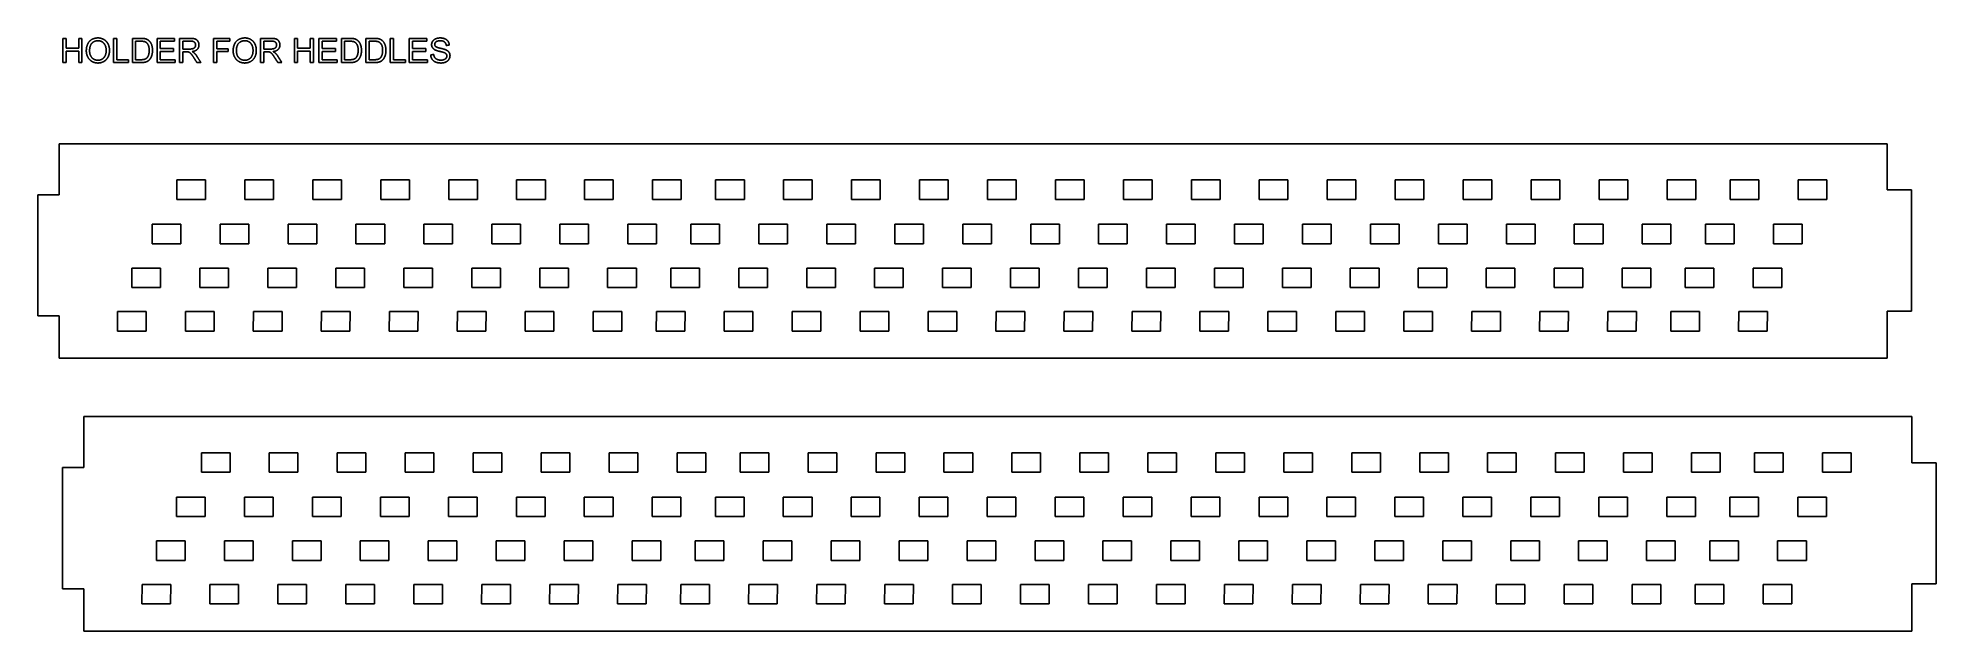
# Model space of a CAD drawing. Header units: millimetres. Extents: x -195 to 196, y -28 to 94.
import ezdxf

# ---------------------------------------------------------------- set-up
doc = ezdxf.new("R2010")
doc.units = ezdxf.units.MM
doc.layers.add('Layer 01', color=12, linetype='Continuous', true_color=0xc80000)
doc.layers.add('Layer 03', color=5, linetype='Continuous', true_color=0x0000ff)

msp = doc.modelspace()

# ---------------------------------------------------------------- linework, layer by layer
at = {"layer": 'Layer 01'}
for p, q in [((-173.52, 94.19), (-175.24, 94.19)), ((-175.24, 94.19), (-175.24, 89.2)), ((-163.32, 94.19), (-165.53, 94.19)), ((-165.53, 94.19), (-165.53, 89.2)), ((-146.64, 94.19), (-148.86, 94.19)), ((-148.86, 94.19), (-148.86, 89.2)), ((-130.47, 94.19), (-132.19, 94.19)), ((-132.19, 94.19), (-132.19, 89.2)), ((-125.43, 94.19), (-127.15, 94.19)), ((-127.15, 94.19), (-127.15, 89.2)), ((-173.53, 93.6), (-174.58, 93.6)), ((-174.58, 93.6), (-174.58, 89.79)), ((-163.29, 93.64), (-164.87, 93.64)), ((-164.87, 93.64), (-164.87, 91.99)), ((-164.87, 91.99), (-163.45, 91.99)), ((-164.87, 89.2), (-164.87, 91.42)), ((-164.87, 91.42), (-164.1, 91.42)), ((-146.62, 93.64), (-148.2, 93.64)), ((-148.2, 93.64), (-148.2, 91.99)), ((-148.2, 91.99), (-146.78, 91.99)), ((-148.2, 89.2), (-148.2, 91.42)), ((-148.2, 91.42), (-147.43, 91.42)), ((-130.48, 93.6), (-131.53, 93.6)), ((-131.53, 93.6), (-131.53, 89.79)), ((-125.44, 93.6), (-126.49, 93.6)), ((-126.49, 93.6), (-126.49, 89.79)), ((-175.24, 89.2), (-173.44, 89.2)), ((-174.58, 89.79), (-173.51, 89.79)), ((-165.53, 89.2), (-164.87, 89.2)), ((-148.86, 89.2), (-148.2, 89.2)), ((-132.19, 89.2), (-130.39, 89.2)), ((-131.53, 89.79), (-130.46, 89.79)), ((-127.15, 89.2), (-125.35, 89.2)), ((-126.49, 89.79), (-125.42, 89.79))]:
    msp.add_line(p, q, dxfattribs=at)
for points in [[(-188.91, 94.19), (-189.24, 94.19), (-189.57, 94.19)], [(-189.57, 94.19), (-189.57, 91.69), (-189.57, 89.2)], [(-188.91, 92.14), (-188.91, 93.17), (-188.91, 94.19)], [(-185.65, 94.19), (-185.98, 94.19), (-186.31, 94.19)], [(-186.31, 94.19), (-186.31, 93.17), (-186.31, 92.14)], [(-185.65, 89.2), (-185.65, 91.69), (-185.65, 94.19)], [(-178.49, 94.19), (-178.82, 94.19), (-179.15, 94.19)], [(-179.15, 94.19), (-179.15, 91.69), (-179.15, 89.2)], [(-178.49, 89.79), (-178.49, 91.99), (-178.49, 94.19)], [(-166.57, 94.19), (-168.38, 94.19), (-170.18, 94.19)], [(-170.18, 94.19), (-170.18, 91.69), (-170.18, 89.2)], [(-166.57, 93.6), (-166.57, 93.9), (-166.57, 94.19)], [(-155.16, 94.19), (-156.84, 94.19), (-158.53, 94.19)], [(-158.53, 94.19), (-158.53, 91.69), (-158.53, 89.2)], [(-155.16, 93.6), (-155.16, 93.9), (-155.16, 94.19)], [(-141.21, 94.19), (-141.54, 94.19), (-141.87, 94.19)], [(-141.87, 94.19), (-141.87, 91.69), (-141.87, 89.2)], [(-141.21, 92.14), (-141.21, 93.17), (-141.21, 94.19)], [(-137.95, 94.19), (-138.28, 94.19), (-138.61, 94.19)], [(-138.61, 94.19), (-138.61, 93.17), (-138.61, 92.14)], [(-137.95, 89.2), (-137.95, 91.69), (-137.95, 94.19)], [(-133.22, 94.19), (-135.03, 94.19), (-136.83, 94.19)], [(-136.83, 94.19), (-136.83, 91.69), (-136.83, 89.2)], [(-133.22, 93.6), (-133.22, 93.9), (-133.22, 94.19)], [(-121.48, 94.19), (-121.81, 94.19), (-122.14, 94.19)], [(-122.14, 94.19), (-122.14, 91.69), (-122.14, 89.2)], [(-121.48, 89.79), (-121.48, 91.99), (-121.48, 94.19)], [(-114.6, 94.19), (-116.41, 94.19), (-118.21, 94.19)], [(-118.21, 94.19), (-118.21, 91.69), (-118.21, 89.2)], [(-114.6, 93.6), (-114.6, 93.9), (-114.6, 94.19)], [(-186.31, 92.14), (-187.61, 92.14), (-188.91, 92.14)], [(-188.91, 89.2), (-188.91, 90.37), (-188.91, 91.55)], [(-188.91, 91.55), (-187.61, 91.55), (-186.31, 91.55)], [(-186.31, 91.55), (-186.31, 90.37), (-186.31, 89.2)], [(-169.52, 92.07), (-169.52, 92.84), (-169.52, 93.6)], [(-169.52, 93.6), (-168.05, 93.6), (-166.57, 93.6)], [(-166.76, 92.07), (-168.14, 92.07), (-169.52, 92.07)], [(-169.52, 89.79), (-169.52, 90.64), (-169.52, 91.49)], [(-169.52, 91.49), (-168.14, 91.49), (-166.76, 91.49)], [(-166.76, 91.49), (-166.76, 91.78), (-166.76, 92.07)], [(-164.1, 91.42), (-163.85, 91.42), (-163.74, 91.39)], [(-162.62, 90.24), (-162.29, 89.72), (-161.96, 89.2)], [(-161.13, 89.2), (-161.56, 89.88), (-162, 90.56)], [(-157.87, 92.06), (-157.87, 92.83), (-157.87, 93.6)], [(-157.87, 93.6), (-156.51, 93.6), (-155.16, 93.6)], [(-155.52, 92.06), (-156.69, 92.06), (-157.87, 92.06)], [(-157.87, 89.2), (-157.87, 90.33), (-157.87, 91.47)], [(-157.87, 91.47), (-156.69, 91.47), (-155.52, 91.47)], [(-155.52, 91.47), (-155.52, 91.76), (-155.52, 92.06)], [(-147.43, 91.42), (-147.17, 91.42), (-147.06, 91.39)], [(-145.95, 90.24), (-145.62, 89.72), (-145.29, 89.2)], [(-144.45, 89.2), (-144.89, 89.88), (-145.32, 90.56)], [(-138.61, 92.14), (-139.91, 92.14), (-141.21, 92.14)], [(-141.21, 89.2), (-141.21, 90.37), (-141.21, 91.55)], [(-141.21, 91.55), (-139.91, 91.55), (-138.61, 91.55)], [(-138.61, 91.55), (-138.61, 90.37), (-138.61, 89.2)], [(-136.17, 92.07), (-136.17, 92.84), (-136.17, 93.6)], [(-136.17, 93.6), (-134.7, 93.6), (-133.22, 93.6)], [(-133.41, 92.07), (-134.79, 92.07), (-136.17, 92.07)], [(-136.17, 89.79), (-136.17, 90.64), (-136.17, 91.49)], [(-136.17, 91.49), (-134.79, 91.49), (-133.41, 91.49)], [(-133.41, 91.49), (-133.41, 91.78), (-133.41, 92.07)], [(-117.55, 92.07), (-117.55, 92.84), (-117.55, 93.6)], [(-117.55, 93.6), (-116.08, 93.6), (-114.6, 93.6)], [(-114.79, 92.07), (-116.17, 92.07), (-117.55, 92.07)], [(-117.55, 89.79), (-117.55, 90.64), (-117.55, 91.49)], [(-117.55, 91.49), (-116.17, 91.49), (-114.79, 91.49)], [(-114.79, 91.49), (-114.79, 91.78), (-114.79, 92.07)], [(-113.17, 90.86), (-113.48, 90.83), (-113.8, 90.8)], [(-110.6, 92.74), (-110.29, 92.76), (-109.97, 92.79)], [(-189.57, 89.2), (-189.24, 89.2), (-188.91, 89.2)], [(-186.31, 89.2), (-185.98, 89.2), (-185.65, 89.2)], [(-179.15, 89.2), (-177.59, 89.2), (-176.03, 89.2)], [(-176.03, 89.79), (-177.26, 89.79), (-178.49, 89.79)], [(-176.03, 89.2), (-176.03, 89.49), (-176.03, 89.79)], [(-170.18, 89.2), (-168.32, 89.2), (-166.46, 89.2)], [(-166.46, 89.79), (-167.99, 89.79), (-169.52, 89.79)], [(-166.46, 89.2), (-166.46, 89.49), (-166.46, 89.79)], [(-161.96, 89.2), (-161.54, 89.2), (-161.13, 89.2)], [(-158.53, 89.2), (-158.2, 89.2), (-157.87, 89.2)], [(-145.29, 89.2), (-144.87, 89.2), (-144.45, 89.2)], [(-141.87, 89.2), (-141.54, 89.2), (-141.21, 89.2)], [(-138.61, 89.2), (-138.28, 89.2), (-137.95, 89.2)], [(-136.83, 89.2), (-134.97, 89.2), (-133.1, 89.2)], [(-133.1, 89.79), (-134.64, 89.79), (-136.17, 89.79)], [(-133.1, 89.2), (-133.1, 89.49), (-133.1, 89.79)], [(-122.14, 89.2), (-120.58, 89.2), (-119.01, 89.2)], [(-119.01, 89.79), (-120.25, 89.79), (-121.48, 89.79)], [(-119.01, 89.2), (-119.01, 89.49), (-119.01, 89.79)], [(-118.21, 89.2), (-116.35, 89.2), (-114.49, 89.2)], [(-114.49, 89.79), (-116.02, 89.79), (-117.55, 89.79)], [(-114.49, 89.2), (-114.49, 89.49), (-114.49, 89.79)]]:
    msp.add_open_spline(points, degree=2, dxfattribs=at)
for points, knots in [([(-184.75, 91.63), (-184.75, 90.97), (-184.46, 90.38), (-184.18, 89.79), (-183.62, 89.45), (-183.07, 89.11), (-182.36, 89.11), (-181.71, 89.11), (-181.15, 89.42), (-180.59, 89.73), (-180.28, 90.33), (-179.97, 90.93), (-179.97, 91.69), (-179.97, 92.44), (-180.26, 93.03), (-180.56, 93.62), (-181.11, 93.95), (-181.67, 94.28), (-182.36, 94.28), (-183.42, 94.28), (-184.08, 93.58), (-184.75, 92.87), (-184.75, 91.63)], [-11, -11, -11, -10, -10, -9, -9, -8, -8, -7, -7, -6, -6, -5, -5, -4, -4, -3, -3, -2, -2, -1, -1, 0, 0, 0]), ([(-173.44, 89.2), (-172.98, 89.2), (-172.63, 89.28), (-172.28, 89.37), (-172.04, 89.53), (-171.79, 89.7), (-171.58, 89.99), (-171.37, 90.27), (-171.24, 90.71), (-171.11, 91.15), (-171.11, 91.72), (-171.11, 92.39), (-171.3, 92.91), (-171.5, 93.43), (-171.89, 93.76), (-172.2, 94.02), (-172.63, 94.12), (-172.93, 94.19), (-173.52, 94.19)], [-11, -11, -11, -10, -10, -9, -9, -8, -8, -7, -7, -6, -6, -5, -5, -4, -4, -3, -3, -2, -2, -2]), ([(-162.94, 91.47), (-162.23, 91.57), (-161.88, 91.93), (-161.54, 92.3), (-161.54, 92.83), (-161.54, 93.24), (-161.75, 93.58), (-161.95, 93.92), (-162.3, 94.06), (-162.65, 94.19), (-163.32, 94.19)], [-7, -7, -7, -6, -6, -5, -5, -4, -4, -3, -3, -2, -2, -2]), ([(-154.5, 91.63), (-154.5, 90.97), (-154.21, 90.38), (-153.93, 89.79), (-153.37, 89.45), (-152.82, 89.11), (-152.11, 89.11), (-151.46, 89.11), (-150.9, 89.42), (-150.33, 89.73), (-150.03, 90.33), (-149.72, 90.93), (-149.72, 91.69), (-149.72, 92.44), (-150.01, 93.03), (-150.3, 93.62), (-150.86, 93.95), (-151.41, 94.28), (-152.11, 94.28), (-153.16, 94.28), (-153.83, 93.58), (-154.5, 92.87), (-154.5, 91.63)], [-11, -11, -11, -10, -10, -9, -9, -8, -8, -7, -7, -6, -6, -5, -5, -4, -4, -3, -3, -2, -2, -1, -1, 0, 0, 0]), ([(-146.27, 91.47), (-145.55, 91.57), (-145.21, 91.93), (-144.86, 92.3), (-144.86, 92.83), (-144.86, 93.24), (-145.07, 93.58), (-145.28, 93.92), (-145.63, 94.06), (-145.97, 94.19), (-146.64, 94.19)], [-7, -7, -7, -6, -6, -5, -5, -4, -4, -3, -3, -2, -2, -2]), ([(-130.39, 89.2), (-129.94, 89.2), (-129.59, 89.28), (-129.24, 89.37), (-128.99, 89.53), (-128.74, 89.7), (-128.53, 89.99), (-128.33, 90.27), (-128.19, 90.71), (-128.06, 91.15), (-128.06, 91.72), (-128.06, 92.39), (-128.26, 92.91), (-128.45, 93.43), (-128.85, 93.76), (-129.15, 94.02), (-129.58, 94.12), (-129.89, 94.19), (-130.47, 94.19)], [-11, -11, -11, -10, -10, -9, -9, -8, -8, -7, -7, -6, -6, -5, -5, -4, -4, -3, -3, -2, -2, -2]), ([(-125.35, 89.2), (-124.89, 89.2), (-124.54, 89.28), (-124.2, 89.37), (-123.95, 89.53), (-123.7, 89.7), (-123.49, 89.99), (-123.29, 90.27), (-123.15, 90.71), (-123.02, 91.15), (-123.02, 91.72), (-123.02, 92.39), (-123.22, 92.91), (-123.41, 93.43), (-123.81, 93.76), (-124.11, 94.02), (-124.54, 94.12), (-124.85, 94.19), (-125.43, 94.19)], [-11, -11, -11, -10, -10, -9, -9, -8, -8, -7, -7, -6, -6, -5, -5, -4, -4, -3, -3, -2, -2, -2]), ([(-109.97, 92.79), (-109.99, 93.22), (-110.21, 93.57), (-110.44, 93.92), (-110.87, 94.1), (-111.29, 94.28), (-111.85, 94.28), (-112.35, 94.28), (-112.76, 94.11), (-113.18, 93.94), (-113.39, 93.61), (-113.61, 93.28), (-113.61, 92.9), (-113.61, 92.56), (-113.43, 92.28), (-113.25, 92), (-112.9, 91.81), (-112.62, 91.67), (-111.93, 91.5), (-111.24, 91.34), (-111.04, 91.26), (-110.73, 91.14), (-110.59, 90.96), (-110.46, 90.79), (-110.46, 90.55), (-110.46, 90.32), (-110.6, 90.13), (-110.74, 89.93), (-111.03, 89.82), (-111.32, 89.7), (-111.7, 89.7), (-112.12, 89.7), (-112.46, 89.85), (-112.81, 90), (-112.97, 90.24), (-113.13, 90.48), (-113.17, 90.86)], [-34, -34, -34, -33, -33, -32, -32, -31, -31, -30, -30, -29, -29, -28, -28, -27, -27, -26, -26, -25, -25, -24, -24, -23, -23, -22, -22, -21, -21, -20, -20, -19, -19, -18, -18, -17, -17, -16, -16, -16]), ([(-184.07, 91.62), (-184.07, 90.72), (-183.58, 90.2), (-183.1, 89.68), (-182.37, 89.68), (-181.62, 89.68), (-181.14, 90.2), (-180.65, 90.73), (-180.65, 91.69), (-180.65, 92.3), (-180.86, 92.76), (-181.07, 93.21), (-181.46, 93.46), (-181.86, 93.71), (-182.36, 93.71), (-183.06, 93.71), (-183.56, 93.23), (-184.07, 92.75), (-184.07, 91.62)], [0, 0, 0, 1, 1, 2, 2, 3, 3, 4, 4, 5, 5, 6, 6, 7, 7, 8, 8, 9, 9, 9]), ([(-173.51, 89.79), (-173.02, 89.79), (-172.74, 89.88), (-172.45, 89.97), (-172.29, 90.14), (-172.05, 90.37), (-171.92, 90.77), (-171.79, 91.17), (-171.79, 91.73), (-171.79, 92.52), (-172.05, 92.94), (-172.3, 93.36), (-172.67, 93.5), (-172.94, 93.6), (-173.53, 93.6)], [1, 1, 1, 2, 2, 3, 3, 4, 4, 5, 5, 6, 6, 7, 7, 8, 8, 8]), ([(-163.74, 91.39), (-163.58, 91.35), (-163.43, 91.26), (-163.29, 91.16), (-163.1, 90.92), (-162.91, 90.69), (-162.62, 90.24)], [-15, -15, -15, -14, -14, -13, -13, -12, -12, -12]), ([(-163.45, 91.99), (-163, 91.99), (-162.74, 92.08), (-162.48, 92.18), (-162.35, 92.38), (-162.22, 92.59), (-162.22, 92.83), (-162.22, 93.18), (-162.48, 93.41), (-162.73, 93.64), (-163.29, 93.64)], [1, 1, 1, 2, 2, 3, 3, 4, 4, 5, 5, 6, 6, 6]), ([(-162, 90.56), (-162.26, 90.96), (-162.55, 91.22), (-162.68, 91.34), (-162.94, 91.47)], [-9, -9, -9, -8, -8, -7, -7, -7]), ([(-153.82, 91.62), (-153.82, 90.72), (-153.33, 90.2), (-152.85, 89.68), (-152.11, 89.68), (-151.37, 89.68), (-150.88, 90.2), (-150.4, 90.73), (-150.4, 91.69), (-150.4, 92.3), (-150.61, 92.76), (-150.81, 93.21), (-151.21, 93.46), (-151.61, 93.71), (-152.1, 93.71), (-152.81, 93.71), (-153.31, 93.23), (-153.82, 92.75), (-153.82, 91.62)], [0, 0, 0, 1, 1, 2, 2, 3, 3, 4, 4, 5, 5, 6, 6, 7, 7, 8, 8, 9, 9, 9]), ([(-147.06, 91.39), (-146.91, 91.35), (-146.76, 91.26), (-146.61, 91.16), (-146.42, 90.92), (-146.24, 90.69), (-145.95, 90.24)], [-15, -15, -15, -14, -14, -13, -13, -12, -12, -12]), ([(-146.78, 91.99), (-146.32, 91.99), (-146.07, 92.08), (-145.81, 92.18), (-145.68, 92.38), (-145.55, 92.59), (-145.55, 92.83), (-145.55, 93.18), (-145.8, 93.41), (-146.06, 93.64), (-146.62, 93.64)], [1, 1, 1, 2, 2, 3, 3, 4, 4, 5, 5, 6, 6, 6]), ([(-145.32, 90.56), (-145.58, 90.96), (-145.87, 91.22), (-146.01, 91.34), (-146.27, 91.47)], [-9, -9, -9, -8, -8, -7, -7, -7]), ([(-130.46, 89.79), (-129.97, 89.79), (-129.69, 89.88), (-129.41, 89.97), (-129.24, 90.14), (-129, 90.37), (-128.87, 90.77), (-128.74, 91.17), (-128.74, 91.73), (-128.74, 92.52), (-129, 92.94), (-129.26, 93.36), (-129.63, 93.5), (-129.89, 93.6), (-130.48, 93.6)], [1, 1, 1, 2, 2, 3, 3, 4, 4, 5, 5, 6, 6, 7, 7, 8, 8, 8]), ([(-125.42, 89.79), (-124.93, 89.79), (-124.65, 89.88), (-124.37, 89.97), (-124.2, 90.14), (-123.96, 90.37), (-123.83, 90.77), (-123.7, 91.17), (-123.7, 91.73), (-123.7, 92.52), (-123.96, 92.94), (-124.22, 93.36), (-124.58, 93.5), (-124.85, 93.6), (-125.44, 93.6)], [1, 1, 1, 2, 2, 3, 3, 4, 4, 5, 5, 6, 6, 7, 7, 8, 8, 8]), ([(-113.8, 90.8), (-113.78, 90.3), (-113.52, 89.9), (-113.26, 89.51), (-112.8, 89.31), (-112.34, 89.11), (-111.67, 89.11), (-111.13, 89.11), (-110.7, 89.31), (-110.28, 89.5), (-110.05, 89.86), (-109.82, 90.21), (-109.82, 90.61), (-109.82, 91.01), (-110.03, 91.32), (-110.24, 91.63), (-110.67, 91.83), (-110.97, 91.96), (-111.78, 92.15), (-112.58, 92.33), (-112.77, 92.5), (-112.97, 92.68), (-112.97, 92.95), (-112.97, 93.26), (-112.69, 93.48), (-112.42, 93.7), (-111.82, 93.7), (-111.24, 93.7), (-110.95, 93.45), (-110.65, 93.21), (-110.6, 92.74)], [-50, -50, -50, -49, -49, -48, -48, -47, -47, -46, -46, -45, -45, -44, -44, -43, -43, -42, -42, -41, -41, -40, -40, -39, -39, -38, -38, -37, -37, -36, -36, -35, -35, -35])]:
    msp.add_open_spline(points, degree=2, knots=knots, dxfattribs=at)
at = {"layer": 'Layer 03'}
for p, q in [((186.29, 72.45), (-190.31, 72.45)), ((-190.31, 72.45), (-190.31, 61.95)), ((186.29, 62.95), (186.29, 72.45)), ((-166.09, 60.99), (-166.09, 64.99)), ((-166.09, 64.99), (-160.18, 64.99)), ((-160.18, 64.99), (-160.18, 60.99)), ((-152.09, 60.99), (-152.09, 64.99)), ((-152.09, 64.99), (-146.18, 64.99)), ((-146.18, 64.99), (-146.18, 60.99)), ((-138.09, 60.99), (-138.09, 64.99)), ((-138.09, 64.99), (-132.18, 64.99)), ((-132.18, 64.99), (-132.18, 60.99)), ((-124.09, 60.99), (-124.09, 64.99)), ((-124.09, 64.99), (-118.18, 64.99)), ((-118.18, 64.99), (-118.18, 60.99)), ((-110.09, 60.99), (-110.09, 64.99)), ((-110.09, 64.99), (-104.18, 64.99)), ((-104.18, 64.99), (-104.18, 60.99)), ((-96.09, 60.99), (-96.09, 64.99)), ((-96.09, 64.99), (-90.18, 64.99)), ((-90.18, 64.99), (-90.18, 60.99)), ((-82.09, 60.99), (-82.09, 64.99)), ((-82.09, 64.99), (-76.18, 64.99)), ((-76.18, 64.99), (-76.18, 60.99)), ((-68.09, 60.99), (-68.09, 64.99)), ((-68.09, 64.99), (-62.18, 64.99)), ((-62.18, 64.99), (-62.18, 60.99)), ((-55.09, 60.99), (-55.09, 64.99)), ((-55.09, 64.99), (-49.18, 64.99)), ((-49.18, 64.99), (-49.18, 60.99)), ((-41.09, 60.99), (-41.09, 64.99)), ((-41.09, 64.99), (-35.18, 64.99)), ((-35.18, 64.99), (-35.18, 60.99)), ((-27.09, 60.99), (-27.09, 64.99)), ((-27.09, 64.99), (-21.18, 64.99)), ((-21.18, 64.99), (-21.18, 60.99)), ((-13.09, 60.99), (-13.09, 64.99)), ((-13.09, 64.99), (-7.18, 64.99)), ((-7.18, 64.99), (-7.18, 60.99)), ((0.91, 60.99), (0.91, 64.99)), ((0.91, 64.99), (6.82, 64.99)), ((6.82, 64.99), (6.82, 60.99)), ((14.91, 60.99), (14.91, 64.99)), ((14.91, 64.99), (20.82, 64.99)), ((20.82, 64.99), (20.82, 60.99)), ((28.91, 60.99), (28.91, 64.99)), ((28.91, 64.99), (34.82, 64.99)), ((34.82, 64.99), (34.82, 60.99)), ((42.91, 60.99), (42.91, 64.99)), ((42.91, 64.99), (48.82, 64.99)), ((48.82, 64.99), (48.82, 60.99)), ((56.91, 60.99), (56.91, 64.99)), ((56.91, 64.99), (62.82, 64.99)), ((62.82, 64.99), (62.82, 60.99)), ((70.91, 60.99), (70.91, 64.99)), ((70.91, 64.99), (76.82, 64.99)), ((76.82, 64.99), (76.82, 60.99)), ((84.91, 60.99), (84.91, 64.99)), ((84.91, 64.99), (90.82, 64.99)), ((90.82, 64.99), (90.82, 60.99)), ((98.91, 60.99), (98.91, 64.99)), ((98.91, 64.99), (104.82, 64.99)), ((104.82, 64.99), (104.82, 60.99)), ((112.91, 60.99), (112.91, 64.99)), ((112.91, 64.99), (118.82, 64.99)), ((118.82, 64.99), (118.82, 60.99)), ((126.91, 60.99), (126.91, 64.99)), ((126.91, 64.99), (132.82, 64.99)), ((132.82, 64.99), (132.82, 60.99)), ((140.91, 60.99), (140.91, 64.99)), ((140.91, 64.99), (146.82, 64.99)), ((146.82, 64.99), (146.82, 60.99)), ((153.91, 60.99), (153.91, 64.99)), ((153.91, 64.99), (159.82, 64.99)), ((159.82, 64.99), (159.82, 60.99)), ((167.91, 60.99), (167.91, 64.99)), ((167.91, 64.99), (173.82, 64.99)), ((173.82, 64.99), (173.82, 60.99)), ((191.29, 62.95), (186.29, 62.95)), ((191.29, 37.95), (191.29, 62.95)), ((-190.31, 61.95), (-194.71, 61.95)), ((-194.71, 61.95), (-194.71, 36.95)), ((-160.18, 60.99), (-166.09, 60.99)), ((-146.18, 60.99), (-152.09, 60.99)), ((-132.18, 60.99), (-138.09, 60.99)), ((-118.18, 60.99), (-124.09, 60.99)), ((-104.18, 60.99), (-110.09, 60.99)), ((-90.18, 60.99), (-96.09, 60.99)), ((-76.18, 60.99), (-82.09, 60.99)), ((-62.18, 60.99), (-68.09, 60.99)), ((-49.18, 60.99), (-55.09, 60.99)), ((-35.18, 60.99), (-41.09, 60.99)), ((-21.18, 60.99), (-27.09, 60.99)), ((-7.18, 60.99), (-13.09, 60.99)), ((6.82, 60.99), (0.91, 60.99)), ((20.82, 60.99), (14.91, 60.99)), ((34.82, 60.99), (28.91, 60.99)), ((48.82, 60.99), (42.91, 60.99)), ((62.82, 60.99), (56.91, 60.99)), ((76.82, 60.99), (70.91, 60.99)), ((90.82, 60.99), (84.91, 60.99)), ((104.82, 60.99), (98.91, 60.99)), ((118.82, 60.99), (112.91, 60.99)), ((132.82, 60.99), (126.91, 60.99)), ((146.82, 60.99), (140.91, 60.99)), ((159.82, 60.99), (153.91, 60.99)), ((173.82, 60.99), (167.91, 60.99)), ((-171.19, 51.85), (-171.19, 55.85)), ((-171.19, 55.85), (-165.28, 55.85)), ((-165.28, 55.85), (-165.28, 51.85)), ((-157.19, 51.85), (-157.19, 55.85)), ((-157.19, 55.85), (-151.28, 55.85)), ((-151.28, 55.85), (-151.28, 51.85)), ((-143.19, 51.85), (-143.19, 55.85)), ((-143.19, 55.85), (-137.28, 55.85)), ((-137.28, 55.85), (-137.28, 51.85)), ((-129.19, 51.85), (-129.19, 55.85)), ((-129.19, 55.85), (-123.28, 55.85)), ((-123.28, 55.85), (-123.28, 51.85)), ((-115.19, 51.85), (-115.19, 55.85)), ((-115.19, 55.85), (-109.28, 55.85)), ((-109.28, 55.85), (-109.28, 51.85)), ((-101.19, 51.85), (-101.19, 55.85)), ((-101.19, 55.85), (-95.28, 55.85)), ((-95.28, 55.85), (-95.28, 51.85)), ((-87.19, 51.85), (-87.19, 55.85)), ((-87.19, 55.85), (-81.28, 55.85)), ((-81.28, 55.85), (-81.28, 51.85)), ((-73.19, 51.85), (-73.19, 55.85)), ((-73.19, 55.85), (-67.28, 55.85)), ((-67.28, 55.85), (-67.28, 51.85)), ((-60.19, 51.85), (-60.19, 55.85)), ((-60.19, 55.85), (-54.28, 55.85)), ((-54.28, 55.85), (-54.28, 51.85)), ((-46.19, 51.85), (-46.19, 55.85)), ((-46.19, 55.85), (-40.28, 55.85)), ((-40.28, 55.85), (-40.28, 51.85)), ((-32.19, 51.85), (-32.19, 55.85)), ((-32.19, 55.85), (-26.28, 55.85)), ((-26.28, 55.85), (-26.28, 51.85)), ((-18.19, 51.85), (-18.19, 55.85)), ((-18.19, 55.85), (-12.28, 55.85)), ((-12.28, 55.85), (-12.28, 51.85)), ((-4.19, 51.85), (-4.19, 55.85)), ((-4.19, 55.85), (1.72, 55.85)), ((1.72, 55.85), (1.72, 51.85)), ((9.81, 51.85), (9.81, 55.85)), ((9.81, 55.85), (15.72, 55.85)), ((15.72, 55.85), (15.72, 51.85)), ((23.81, 51.85), (23.81, 55.85)), ((23.81, 55.85), (29.72, 55.85)), ((29.72, 55.85), (29.72, 51.85)), ((37.81, 51.85), (37.81, 55.85)), ((37.81, 55.85), (43.72, 55.85)), ((43.72, 55.85), (43.72, 51.85)), ((51.81, 51.85), (51.81, 55.85)), ((51.81, 55.85), (57.72, 55.85)), ((57.72, 55.85), (57.72, 51.85)), ((65.81, 51.85), (65.81, 55.85)), ((65.81, 55.85), (71.72, 55.85)), ((71.72, 55.85), (71.72, 51.85)), ((79.81, 51.85), (79.81, 55.85)), ((79.81, 55.85), (85.72, 55.85)), ((85.72, 55.85), (85.72, 51.85)), ((93.81, 51.85), (93.81, 55.85)), ((93.81, 55.85), (99.72, 55.85)), ((99.72, 55.85), (99.72, 51.85)), ((107.81, 51.85), (107.81, 55.85)), ((107.81, 55.85), (113.72, 55.85)), ((113.72, 55.85), (113.72, 51.85)), ((121.81, 51.85), (121.81, 55.85)), ((121.81, 55.85), (127.72, 55.85)), ((127.72, 55.85), (127.72, 51.85)), ((135.81, 51.85), (135.81, 55.85)), ((135.81, 55.85), (141.72, 55.85)), ((141.72, 55.85), (141.72, 51.85)), ((148.81, 51.85), (148.81, 55.85)), ((148.81, 55.85), (154.72, 55.85)), ((154.72, 55.85), (154.72, 51.85)), ((162.81, 51.85), (162.81, 55.85)), ((162.81, 55.85), (168.72, 55.85)), ((168.72, 55.85), (168.72, 51.85)), ((-165.28, 51.85), (-171.19, 51.85)), ((-151.28, 51.85), (-157.19, 51.85)), ((-137.28, 51.85), (-143.19, 51.85)), ((-123.28, 51.85), (-129.19, 51.85)), ((-109.28, 51.85), (-115.19, 51.85)), ((-95.28, 51.85), (-101.19, 51.85)), ((-81.28, 51.85), (-87.19, 51.85)), ((-67.28, 51.85), (-73.19, 51.85)), ((-54.28, 51.85), (-60.19, 51.85)), ((-40.28, 51.85), (-46.19, 51.85)), ((-26.28, 51.85), (-32.19, 51.85)), ((-12.28, 51.85), (-18.19, 51.85)), ((1.72, 51.85), (-4.19, 51.85)), ((15.72, 51.85), (9.81, 51.85)), ((29.72, 51.85), (23.81, 51.85)), ((43.72, 51.85), (37.81, 51.85)), ((57.72, 51.85), (51.81, 51.85)), ((71.72, 51.85), (65.81, 51.85)), ((85.72, 51.85), (79.81, 51.85)), ((99.72, 51.85), (93.81, 51.85)), ((113.72, 51.85), (107.81, 51.85)), ((127.72, 51.85), (121.81, 51.85)), ((141.72, 51.85), (135.81, 51.85)), ((154.72, 51.85), (148.81, 51.85)), ((168.72, 51.85), (162.81, 51.85)), ((-175.34, 42.81), (-175.34, 46.81)), ((-175.34, 46.81), (-169.43, 46.81)), ((-169.43, 46.81), (-169.43, 42.81)), ((-161.34, 42.81), (-161.34, 46.81)), ((-161.34, 46.81), (-155.43, 46.81)), ((-155.43, 46.81), (-155.43, 42.81)), ((-147.34, 42.81), (-147.34, 46.81)), ((-147.34, 46.81), (-141.43, 46.81)), ((-141.43, 46.81), (-141.43, 42.81)), ((-133.34, 42.81), (-133.34, 46.81)), ((-133.34, 46.81), (-127.43, 46.81)), ((-127.43, 46.81), (-127.43, 42.81)), ((-119.34, 42.81), (-119.34, 46.81)), ((-119.34, 46.81), (-113.43, 46.81)), ((-113.43, 46.81), (-113.43, 42.81)), ((-105.34, 42.81), (-105.34, 46.81)), ((-105.34, 46.81), (-99.43, 46.81)), ((-99.43, 46.81), (-99.43, 42.81)), ((-91.34, 42.81), (-91.34, 46.81)), ((-91.34, 46.81), (-85.43, 46.81)), ((-85.43, 46.81), (-85.43, 42.81)), ((-77.34, 42.81), (-77.34, 46.81)), ((-77.34, 46.81), (-71.43, 46.81)), ((-71.43, 46.81), (-71.43, 42.81)), ((-64.34, 42.81), (-64.34, 46.81)), ((-64.34, 46.81), (-58.43, 46.81)), ((-58.43, 46.81), (-58.43, 42.81)), ((-50.34, 42.81), (-50.34, 46.81)), ((-50.34, 46.81), (-44.43, 46.81)), ((-44.43, 46.81), (-44.43, 42.81)), ((-36.34, 42.81), (-36.34, 46.81)), ((-36.34, 46.81), (-30.43, 46.81)), ((-30.43, 46.81), (-30.43, 42.81)), ((-22.34, 42.81), (-22.34, 46.81)), ((-22.34, 46.81), (-16.43, 46.81)), ((-16.43, 46.81), (-16.43, 42.81)), ((-8.34, 42.81), (-8.34, 46.81)), ((-8.34, 46.81), (-2.43, 46.81)), ((-2.43, 46.81), (-2.43, 42.81)), ((5.66, 42.81), (5.66, 46.81)), ((5.66, 46.81), (11.57, 46.81)), ((11.57, 46.81), (11.57, 42.81)), ((19.66, 42.81), (19.66, 46.81)), ((19.66, 46.81), (25.57, 46.81)), ((25.57, 46.81), (25.57, 42.81)), ((33.66, 42.81), (33.66, 46.81)), ((33.66, 46.81), (39.57, 46.81)), ((39.57, 46.81), (39.57, 42.81)), ((47.66, 42.81), (47.66, 46.81)), ((47.66, 46.81), (53.57, 46.81)), ((53.57, 46.81), (53.57, 42.81)), ((61.66, 42.81), (61.66, 46.81)), ((61.66, 46.81), (67.57, 46.81)), ((67.57, 46.81), (67.57, 42.81)), ((75.66, 42.81), (75.66, 46.81)), ((75.66, 46.81), (81.57, 46.81)), ((81.57, 46.81), (81.57, 42.81)), ((89.66, 42.81), (89.66, 46.81)), ((89.66, 46.81), (95.57, 46.81)), ((95.57, 46.81), (95.57, 42.81)), ((103.66, 42.81), (103.66, 46.81)), ((103.66, 46.81), (109.57, 46.81)), ((109.57, 46.81), (109.57, 42.81)), ((117.66, 42.81), (117.66, 46.81)), ((117.66, 46.81), (123.57, 46.81)), ((123.57, 46.81), (123.57, 42.81)), ((131.66, 42.81), (131.66, 46.81)), ((131.66, 46.81), (137.57, 46.81)), ((137.57, 46.81), (137.57, 42.81)), ((144.66, 42.81), (144.66, 46.81)), ((144.66, 46.81), (150.57, 46.81)), ((150.57, 46.81), (150.57, 42.81)), ((158.66, 42.81), (158.66, 46.81)), ((158.66, 46.81), (164.57, 46.81)), ((164.57, 46.81), (164.57, 42.81)), ((-169.43, 42.81), (-175.34, 42.81)), ((-155.43, 42.81), (-161.34, 42.81)), ((-141.43, 42.81), (-147.34, 42.81)), ((-127.43, 42.81), (-133.34, 42.81)), ((-113.43, 42.81), (-119.34, 42.81)), ((-99.43, 42.81), (-105.34, 42.81)), ((-85.43, 42.81), (-91.34, 42.81)), ((-71.43, 42.81), (-77.34, 42.81)), ((-58.43, 42.81), (-64.34, 42.81)), ((-44.43, 42.81), (-50.34, 42.81)), ((-30.43, 42.81), (-36.34, 42.81)), ((-16.43, 42.81), (-22.34, 42.81)), ((-2.43, 42.81), (-8.34, 42.81)), ((11.57, 42.81), (5.66, 42.81)), ((25.57, 42.81), (19.66, 42.81)), ((39.57, 42.81), (33.66, 42.81)), ((53.57, 42.81), (47.66, 42.81)), ((67.57, 42.81), (61.66, 42.81)), ((81.57, 42.81), (75.66, 42.81)), ((95.57, 42.81), (89.66, 42.81)), ((109.57, 42.81), (103.66, 42.81)), ((123.57, 42.81), (117.66, 42.81)), ((137.57, 42.81), (131.66, 42.81)), ((150.57, 42.81), (144.66, 42.81)), ((164.57, 42.81), (158.66, 42.81)), ((-194.71, 36.95), (-190.31, 36.95)), ((-190.31, 36.95), (-190.31, 28.23)), ((-178.34, 33.85), (-178.31, 37.85)), ((-178.31, 37.85), (-172.4, 37.85)), ((-172.4, 37.85), (-172.43, 33.85)), ((-164.34, 33.85), (-164.31, 37.85)), ((-164.31, 37.85), (-158.4, 37.85)), ((-158.4, 37.85), (-158.43, 33.85)), ((-150.34, 33.85), (-150.31, 37.85)), ((-150.31, 37.85), (-144.4, 37.85)), ((-144.4, 37.85), (-144.43, 33.85)), ((-136.34, 33.85), (-136.31, 37.85)), ((-136.31, 37.85), (-130.4, 37.85)), ((-130.4, 37.85), (-130.43, 33.85)), ((-122.34, 33.85), (-122.31, 37.85)), ((-122.31, 37.85), (-116.4, 37.85)), ((-116.4, 37.85), (-116.43, 33.85)), ((-108.34, 33.85), (-108.31, 37.85)), ((-108.31, 37.85), (-102.4, 37.85)), ((-102.4, 37.85), (-102.43, 33.85)), ((-94.34, 33.85), (-94.31, 37.85)), ((-94.31, 37.85), (-88.4, 37.85)), ((-88.4, 37.85), (-88.43, 33.85)), ((-80.34, 33.85), (-80.31, 37.85)), ((-80.31, 37.85), (-74.4, 37.85)), ((-74.4, 37.85), (-74.43, 33.85)), ((-67.34, 33.85), (-67.31, 37.85)), ((-67.31, 37.85), (-61.4, 37.85)), ((-61.4, 37.85), (-61.43, 33.85)), ((-53.34, 33.85), (-53.31, 37.85)), ((-53.31, 37.85), (-47.4, 37.85)), ((-47.4, 37.85), (-47.43, 33.85)), ((-39.34, 33.85), (-39.31, 37.85)), ((-39.31, 37.85), (-33.4, 37.85)), ((-33.4, 37.85), (-33.43, 33.85)), ((-25.34, 33.85), (-25.31, 37.85)), ((-25.31, 37.85), (-19.4, 37.85)), ((-19.4, 37.85), (-19.43, 33.85)), ((-11.34, 33.85), (-11.31, 37.85)), ((-11.31, 37.85), (-5.4, 37.85)), ((-5.4, 37.85), (-5.43, 33.85)), ((2.66, 33.85), (2.69, 37.85)), ((2.69, 37.85), (8.6, 37.85)), ((8.6, 37.85), (8.57, 33.85)), ((16.66, 33.85), (16.69, 37.85)), ((16.69, 37.85), (22.6, 37.85)), ((22.6, 37.85), (22.57, 33.85)), ((30.66, 33.85), (30.69, 37.85)), ((30.69, 37.85), (36.6, 37.85)), ((36.6, 37.85), (36.57, 33.85)), ((44.66, 33.85), (44.69, 37.85)), ((44.69, 37.85), (50.6, 37.85)), ((50.6, 37.85), (50.57, 33.85)), ((58.66, 33.85), (58.69, 37.85)), ((58.69, 37.85), (64.6, 37.85)), ((64.6, 37.85), (64.57, 33.85)), ((72.66, 33.85), (72.69, 37.85)), ((72.69, 37.85), (78.6, 37.85)), ((78.6, 37.85), (78.57, 33.85)), ((86.66, 33.85), (86.69, 37.85)), ((86.69, 37.85), (92.6, 37.85)), ((92.6, 37.85), (92.57, 33.85)), ((100.66, 33.85), (100.69, 37.85)), ((100.69, 37.85), (106.6, 37.85)), ((106.6, 37.85), (106.57, 33.85)), ((114.66, 33.85), (114.69, 37.85)), ((114.69, 37.85), (120.6, 37.85)), ((120.6, 37.85), (120.57, 33.85)), ((128.66, 33.85), (128.69, 37.85)), ((128.69, 37.85), (134.6, 37.85)), ((134.6, 37.85), (134.57, 33.85)), ((141.66, 33.85), (141.69, 37.85)), ((141.69, 37.85), (147.6, 37.85)), ((147.6, 37.85), (147.57, 33.85)), ((155.66, 33.85), (155.69, 37.85)), ((155.69, 37.85), (161.6, 37.85)), ((161.6, 37.85), (161.57, 33.85)), ((186.29, 28.23), (186.29, 37.95)), ((186.29, 37.95), (191.29, 37.95)), ((-172.43, 33.85), (-178.34, 33.85)), ((-158.43, 33.85), (-164.34, 33.85)), ((-144.43, 33.85), (-150.34, 33.85)), ((-130.43, 33.85), (-136.34, 33.85)), ((-116.43, 33.85), (-122.34, 33.85)), ((-102.43, 33.85), (-108.34, 33.85)), ((-88.43, 33.85), (-94.34, 33.85)), ((-74.43, 33.85), (-80.34, 33.85)), ((-61.43, 33.85), (-67.34, 33.85)), ((-47.43, 33.85), (-53.34, 33.85)), ((-33.43, 33.85), (-39.34, 33.85)), ((-19.43, 33.85), (-25.34, 33.85)), ((-5.43, 33.85), (-11.34, 33.85)), ((8.57, 33.85), (2.66, 33.85)), ((22.57, 33.85), (16.66, 33.85)), ((36.57, 33.85), (30.66, 33.85)), ((50.57, 33.85), (44.66, 33.85)), ((64.57, 33.85), (58.66, 33.85)), ((78.57, 33.85), (72.66, 33.85)), ((92.57, 33.85), (86.66, 33.85)), ((106.57, 33.85), (100.66, 33.85)), ((120.57, 33.85), (114.66, 33.85)), ((134.57, 33.85), (128.66, 33.85)), ((147.57, 33.85), (141.66, 33.85)), ((161.57, 33.85), (155.66, 33.85)), ((-190.31, 28.23), (186.29, 28.23)), ((191.32, 16.2), (-185.27, 16.2)), ((-185.27, 16.2), (-185.27, 5.7)), ((191.32, 6.7), (191.32, 16.2)), ((-161.05, 4.74), (-161.05, 8.74)), ((-161.05, 8.74), (-155.14, 8.74)), ((-155.14, 8.74), (-155.14, 4.74)), ((-147.05, 4.74), (-147.05, 8.74)), ((-147.05, 8.74), (-141.14, 8.74)), ((-141.14, 8.74), (-141.14, 4.74)), ((-133.05, 4.74), (-133.05, 8.74)), ((-133.05, 8.74), (-127.14, 8.74)), ((-127.14, 8.74), (-127.14, 4.74)), ((-119.05, 4.74), (-119.05, 8.74)), ((-119.05, 8.74), (-113.14, 8.74)), ((-113.14, 8.74), (-113.14, 4.74)), ((-105.05, 4.74), (-105.05, 8.74)), ((-105.05, 8.74), (-99.14, 8.74)), ((-99.14, 8.74), (-99.14, 4.74)), ((-91.05, 4.74), (-91.05, 8.74)), ((-91.05, 8.74), (-85.14, 8.74)), ((-85.14, 8.74), (-85.14, 4.74)), ((-77.05, 4.74), (-77.05, 8.74)), ((-77.05, 8.74), (-71.14, 8.74)), ((-71.14, 8.74), (-71.14, 4.74)), ((-63.05, 4.74), (-63.05, 8.74)), ((-63.05, 8.74), (-57.14, 8.74)), ((-57.14, 8.74), (-57.14, 4.74)), ((-50.05, 4.74), (-50.05, 8.74)), ((-50.05, 8.74), (-44.14, 8.74)), ((-44.14, 8.74), (-44.14, 4.74)), ((-36.05, 4.74), (-36.05, 8.74)), ((-36.05, 8.74), (-30.14, 8.74)), ((-30.14, 8.74), (-30.14, 4.74)), ((-22.05, 4.74), (-22.05, 8.74)), ((-22.05, 8.74), (-16.14, 8.74)), ((-16.14, 8.74), (-16.14, 4.74)), ((-8.05, 4.74), (-8.05, 8.74)), ((-8.05, 8.74), (-2.14, 8.74)), ((-2.14, 8.74), (-2.14, 4.74)), ((5.95, 4.74), (5.95, 8.74)), ((5.95, 8.74), (11.86, 8.74)), ((11.86, 8.74), (11.86, 4.74)), ((19.95, 4.74), (19.95, 8.74)), ((19.95, 8.74), (25.86, 8.74)), ((25.86, 8.74), (25.86, 4.74)), ((33.95, 4.74), (33.95, 8.74)), ((33.95, 8.74), (39.86, 8.74)), ((39.86, 8.74), (39.86, 4.74)), ((47.95, 4.74), (47.95, 8.74)), ((47.95, 8.74), (53.86, 8.74)), ((53.86, 8.74), (53.86, 4.74)), ((61.95, 4.74), (61.95, 8.74)), ((61.95, 8.74), (67.86, 8.74)), ((67.86, 8.74), (67.86, 4.74)), ((75.95, 4.74), (75.95, 8.74)), ((75.95, 8.74), (81.86, 8.74)), ((81.86, 8.74), (81.86, 4.74)), ((89.95, 4.74), (89.95, 8.74)), ((89.95, 8.74), (95.86, 8.74)), ((95.86, 8.74), (95.86, 4.74)), ((103.95, 4.74), (103.95, 8.74)), ((103.95, 8.74), (109.86, 8.74)), ((109.86, 8.74), (109.86, 4.74)), ((117.95, 4.74), (117.95, 8.74)), ((117.95, 8.74), (123.86, 8.74)), ((123.86, 8.74), (123.86, 4.74)), ((131.95, 4.74), (131.95, 8.74)), ((131.95, 8.74), (137.86, 8.74)), ((137.86, 8.74), (137.86, 4.74)), ((145.95, 4.74), (145.95, 8.74)), ((145.95, 8.74), (151.86, 8.74)), ((151.86, 8.74), (151.86, 4.74)), ((158.95, 4.74), (158.95, 8.74)), ((158.95, 8.74), (164.86, 8.74)), ((164.86, 8.74), (164.86, 4.74)), ((172.95, 4.74), (172.95, 8.74)), ((172.95, 8.74), (178.86, 8.74)), ((178.86, 8.74), (178.86, 4.74)), ((-185.27, 5.7), (-189.67, 5.7)), ((-189.67, 5.7), (-189.67, -19.3)), ((-155.14, 4.74), (-161.05, 4.74)), ((-141.14, 4.74), (-147.05, 4.74)), ((-127.14, 4.74), (-133.05, 4.74)), ((-113.14, 4.74), (-119.05, 4.74)), ((-99.14, 4.74), (-105.05, 4.74)), ((-85.14, 4.74), (-91.05, 4.74)), ((-71.14, 4.74), (-77.05, 4.74)), ((-57.14, 4.74), (-63.05, 4.74)), ((-44.14, 4.74), (-50.05, 4.74)), ((-30.14, 4.74), (-36.05, 4.74)), ((-16.14, 4.74), (-22.05, 4.74)), ((-2.14, 4.74), (-8.05, 4.74)), ((11.86, 4.74), (5.95, 4.74)), ((25.86, 4.74), (19.95, 4.74)), ((39.86, 4.74), (33.95, 4.74)), ((53.86, 4.74), (47.95, 4.74)), ((67.86, 4.74), (61.95, 4.74)), ((81.86, 4.74), (75.95, 4.74)), ((95.86, 4.74), (89.95, 4.74)), ((109.86, 4.74), (103.95, 4.74)), ((123.86, 4.74), (117.95, 4.74)), ((137.86, 4.74), (131.95, 4.74)), ((151.86, 4.74), (145.95, 4.74)), ((164.86, 4.74), (158.95, 4.74)), ((178.86, 4.74), (172.95, 4.74)), ((196.33, 6.7), (191.32, 6.7)), ((196.33, -18.3), (196.33, 6.7)), ((-166.15, -4.4), (-166.15, -0.4)), ((-166.15, -0.4), (-160.24, -0.4)), ((-160.24, -0.4), (-160.24, -4.4)), ((-152.15, -4.4), (-152.15, -0.4)), ((-152.15, -0.4), (-146.24, -0.4)), ((-146.24, -0.4), (-146.24, -4.4)), ((-138.15, -4.4), (-138.15, -0.4)), ((-138.15, -0.4), (-132.24, -0.4)), ((-132.24, -0.4), (-132.24, -4.4)), ((-124.15, -4.4), (-124.15, -0.4)), ((-124.15, -0.4), (-118.24, -0.4)), ((-118.24, -0.4), (-118.24, -4.4)), ((-110.15, -4.4), (-110.15, -0.4)), ((-110.15, -0.4), (-104.24, -0.4)), ((-104.24, -0.4), (-104.24, -4.4)), ((-96.15, -4.4), (-96.15, -0.4)), ((-96.15, -0.4), (-90.24, -0.4)), ((-90.24, -0.4), (-90.24, -4.4)), ((-82.15, -4.4), (-82.15, -0.4)), ((-82.15, -0.4), (-76.24, -0.4)), ((-76.24, -0.4), (-76.24, -4.4)), ((-68.15, -4.4), (-68.15, -0.4)), ((-68.15, -0.4), (-62.24, -0.4)), ((-62.24, -0.4), (-62.24, -4.4)), ((-55.15, -4.4), (-55.15, -0.4)), ((-55.15, -0.4), (-49.24, -0.4)), ((-49.24, -0.4), (-49.24, -4.4)), ((-41.15, -4.4), (-41.15, -0.4)), ((-41.15, -0.4), (-35.24, -0.4)), ((-35.24, -0.4), (-35.24, -4.4)), ((-27.15, -4.4), (-27.15, -0.4)), ((-27.15, -0.4), (-21.24, -0.4)), ((-21.24, -0.4), (-21.24, -4.4)), ((-13.15, -4.4), (-13.15, -0.4)), ((-13.15, -0.4), (-7.24, -0.4)), ((-7.24, -0.4), (-7.24, -4.4)), ((0.85, -4.4), (0.85, -0.4)), ((0.85, -0.4), (6.76, -0.4)), ((6.76, -0.4), (6.76, -4.4)), ((14.85, -4.4), (14.85, -0.4)), ((14.85, -0.4), (20.76, -0.4)), ((20.76, -0.4), (20.76, -4.4)), ((28.85, -4.4), (28.85, -0.4)), ((28.85, -0.4), (34.76, -0.4)), ((34.76, -0.4), (34.76, -4.4)), ((42.85, -4.4), (42.85, -0.4)), ((42.85, -0.4), (48.76, -0.4)), ((48.76, -0.4), (48.76, -4.4)), ((56.85, -4.4), (56.85, -0.4)), ((56.85, -0.4), (62.76, -0.4)), ((62.76, -0.4), (62.76, -4.4)), ((70.85, -4.4), (70.85, -0.4)), ((70.85, -0.4), (76.76, -0.4)), ((76.76, -0.4), (76.76, -4.4)), ((84.85, -4.4), (84.85, -0.4)), ((84.85, -0.4), (90.76, -0.4)), ((90.76, -0.4), (90.76, -4.4)), ((98.85, -4.4), (98.85, -0.4)), ((98.85, -0.4), (104.76, -0.4)), ((104.76, -0.4), (104.76, -4.4)), ((112.85, -4.4), (112.85, -0.4)), ((112.85, -0.4), (118.76, -0.4)), ((118.76, -0.4), (118.76, -4.4)), ((126.85, -4.4), (126.85, -0.4)), ((126.85, -0.4), (132.76, -0.4)), ((132.76, -0.4), (132.76, -4.4)), ((140.85, -4.4), (140.85, -0.4)), ((140.85, -0.4), (146.76, -0.4)), ((146.76, -0.4), (146.76, -4.4)), ((153.85, -4.4), (153.85, -0.4)), ((153.85, -0.4), (159.76, -0.4)), ((159.76, -0.4), (159.76, -4.4)), ((167.85, -4.4), (167.85, -0.4)), ((167.85, -0.4), (173.76, -0.4)), ((173.76, -0.4), (173.76, -4.4)), ((-160.24, -4.4), (-166.15, -4.4)), ((-146.24, -4.4), (-152.15, -4.4)), ((-132.24, -4.4), (-138.15, -4.4)), ((-118.24, -4.4), (-124.15, -4.4)), ((-104.24, -4.4), (-110.15, -4.4)), ((-90.24, -4.4), (-96.15, -4.4)), ((-76.24, -4.4), (-82.15, -4.4)), ((-62.24, -4.4), (-68.15, -4.4)), ((-49.24, -4.4), (-55.15, -4.4)), ((-35.24, -4.4), (-41.15, -4.4)), ((-21.24, -4.4), (-27.15, -4.4)), ((-7.24, -4.4), (-13.15, -4.4)), ((6.76, -4.4), (0.85, -4.4)), ((20.76, -4.4), (14.85, -4.4)), ((34.76, -4.4), (28.85, -4.4)), ((48.76, -4.4), (42.85, -4.4)), ((62.76, -4.4), (56.85, -4.4)), ((76.76, -4.4), (70.85, -4.4)), ((90.76, -4.4), (84.85, -4.4)), ((104.76, -4.4), (98.85, -4.4)), ((118.76, -4.4), (112.85, -4.4)), ((132.76, -4.4), (126.85, -4.4)), ((146.76, -4.4), (140.85, -4.4)), ((159.76, -4.4), (153.85, -4.4)), ((173.76, -4.4), (167.85, -4.4)), ((-170.3, -13.44), (-170.3, -9.44)), ((-170.3, -9.44), (-164.39, -9.44)), ((-164.39, -9.44), (-164.39, -13.44)), ((-156.3, -13.44), (-156.3, -9.44)), ((-156.3, -9.44), (-150.39, -9.44)), ((-150.39, -9.44), (-150.39, -13.44)), ((-142.3, -13.44), (-142.3, -9.44)), ((-142.3, -9.44), (-136.39, -9.44)), ((-136.39, -9.44), (-136.39, -13.44)), ((-128.3, -13.44), (-128.3, -9.44)), ((-128.3, -9.44), (-122.39, -9.44)), ((-122.39, -9.44), (-122.39, -13.44)), ((-114.3, -13.44), (-114.3, -9.44)), ((-114.3, -9.44), (-108.39, -9.44)), ((-108.39, -9.44), (-108.39, -13.44)), ((-100.3, -13.44), (-100.3, -9.44)), ((-100.3, -9.44), (-94.39, -9.44)), ((-94.39, -9.44), (-94.39, -13.44)), ((-86.3, -13.44), (-86.3, -9.44)), ((-86.3, -9.44), (-80.39, -9.44)), ((-80.39, -9.44), (-80.39, -13.44)), ((-72.3, -13.44), (-72.3, -9.44)), ((-72.3, -9.44), (-66.39, -9.44)), ((-66.39, -9.44), (-66.39, -13.44)), ((-59.3, -13.44), (-59.3, -9.44)), ((-59.3, -9.44), (-53.39, -9.44)), ((-53.39, -9.44), (-53.39, -13.44)), ((-45.3, -13.44), (-45.3, -9.44)), ((-45.3, -9.44), (-39.39, -9.44)), ((-39.39, -9.44), (-39.39, -13.44)), ((-31.3, -13.44), (-31.3, -9.44)), ((-31.3, -9.44), (-25.39, -9.44)), ((-25.39, -9.44), (-25.39, -13.44)), ((-17.3, -13.44), (-17.3, -9.44)), ((-17.3, -9.44), (-11.39, -9.44)), ((-11.39, -9.44), (-11.39, -13.44)), ((-3.3, -13.44), (-3.3, -9.44)), ((-3.3, -9.44), (2.61, -9.44)), ((2.61, -9.44), (2.61, -13.44)), ((10.7, -13.44), (10.7, -9.44)), ((10.7, -9.44), (16.61, -9.44)), ((16.61, -9.44), (16.61, -13.44)), ((24.7, -13.44), (24.7, -9.44)), ((24.7, -9.44), (30.61, -9.44)), ((30.61, -9.44), (30.61, -13.44)), ((38.7, -13.44), (38.7, -9.44)), ((38.7, -9.44), (44.61, -9.44)), ((44.61, -9.44), (44.61, -13.44)), ((52.7, -13.44), (52.7, -9.44)), ((52.7, -9.44), (58.61, -9.44)), ((58.61, -9.44), (58.61, -13.44)), ((66.7, -13.44), (66.7, -9.44)), ((66.7, -9.44), (72.61, -9.44)), ((72.61, -9.44), (72.61, -13.44)), ((80.7, -13.44), (80.7, -9.44)), ((80.7, -9.44), (86.61, -9.44)), ((86.61, -9.44), (86.61, -13.44)), ((94.7, -13.44), (94.7, -9.44)), ((94.7, -9.44), (100.61, -9.44)), ((100.61, -9.44), (100.61, -13.44)), ((108.7, -13.44), (108.7, -9.44)), ((108.7, -9.44), (114.61, -9.44)), ((114.61, -9.44), (114.61, -13.44)), ((122.7, -13.44), (122.7, -9.44)), ((122.7, -9.44), (128.61, -9.44)), ((128.61, -9.44), (128.61, -13.44)), ((136.7, -13.44), (136.7, -9.44)), ((136.7, -9.44), (142.61, -9.44)), ((142.61, -9.44), (142.61, -13.44)), ((149.7, -13.44), (149.7, -9.44)), ((149.7, -9.44), (155.61, -9.44)), ((155.61, -9.44), (155.61, -13.44)), ((163.7, -13.44), (163.7, -9.44)), ((163.7, -9.44), (169.61, -9.44)), ((169.61, -9.44), (169.61, -13.44)), ((-164.39, -13.44), (-170.3, -13.44)), ((-150.39, -13.44), (-156.3, -13.44)), ((-136.39, -13.44), (-142.3, -13.44)), ((-122.39, -13.44), (-128.3, -13.44)), ((-108.39, -13.44), (-114.3, -13.44)), ((-94.39, -13.44), (-100.3, -13.44)), ((-80.39, -13.44), (-86.3, -13.44)), ((-66.39, -13.44), (-72.3, -13.44)), ((-53.39, -13.44), (-59.3, -13.44)), ((-39.39, -13.44), (-45.3, -13.44)), ((-25.39, -13.44), (-31.3, -13.44)), ((-11.39, -13.44), (-17.3, -13.44)), ((2.61, -13.44), (-3.3, -13.44)), ((16.61, -13.44), (10.7, -13.44)), ((30.61, -13.44), (24.7, -13.44)), ((44.61, -13.44), (38.7, -13.44)), ((58.61, -13.44), (52.7, -13.44)), ((72.61, -13.44), (66.7, -13.44)), ((86.61, -13.44), (80.7, -13.44)), ((100.61, -13.44), (94.7, -13.44)), ((114.61, -13.44), (108.7, -13.44)), ((128.61, -13.44), (122.7, -13.44)), ((142.61, -13.44), (136.7, -13.44)), ((155.61, -13.44), (149.7, -13.44)), ((169.61, -13.44), (163.7, -13.44)), ((-189.67, -19.3), (-185.27, -19.3)), ((-185.27, -19.3), (-185.27, -28.03)), ((-173.3, -22.4), (-173.27, -18.4)), ((-173.27, -18.4), (-167.36, -18.4)), ((-167.36, -18.4), (-167.39, -22.4)), ((-159.3, -22.4), (-159.27, -18.4)), ((-159.27, -18.4), (-153.36, -18.4)), ((-153.36, -18.4), (-153.39, -22.4)), ((-145.3, -22.4), (-145.27, -18.4)), ((-145.27, -18.4), (-139.36, -18.4)), ((-139.36, -18.4), (-139.39, -22.4)), ((-131.3, -22.4), (-131.27, -18.4)), ((-131.27, -18.4), (-125.36, -18.4)), ((-125.36, -18.4), (-125.39, -22.4)), ((-117.3, -22.4), (-117.27, -18.4)), ((-117.27, -18.4), (-111.36, -18.4)), ((-111.36, -18.4), (-111.39, -22.4)), ((-103.3, -22.4), (-103.27, -18.4)), ((-103.27, -18.4), (-97.36, -18.4)), ((-97.36, -18.4), (-97.39, -22.4)), ((-89.3, -22.4), (-89.27, -18.4)), ((-89.27, -18.4), (-83.36, -18.4)), ((-83.36, -18.4), (-83.39, -22.4)), ((-75.3, -22.4), (-75.27, -18.4)), ((-75.27, -18.4), (-69.36, -18.4)), ((-69.36, -18.4), (-69.39, -22.4)), ((-62.3, -22.4), (-62.27, -18.4)), ((-62.27, -18.4), (-56.36, -18.4)), ((-56.36, -18.4), (-56.39, -22.4)), ((-48.3, -22.4), (-48.27, -18.4)), ((-48.27, -18.4), (-42.36, -18.4)), ((-42.36, -18.4), (-42.39, -22.4)), ((-34.3, -22.4), (-34.27, -18.4)), ((-34.27, -18.4), (-28.36, -18.4)), ((-28.36, -18.4), (-28.39, -22.4)), ((-20.3, -22.4), (-20.27, -18.4)), ((-20.27, -18.4), (-14.36, -18.4)), ((-14.36, -18.4), (-14.39, -22.4)), ((-6.3, -22.4), (-6.27, -18.4)), ((-6.27, -18.4), (-0.36, -18.4)), ((-0.36, -18.4), (-0.39, -22.4)), ((7.7, -22.4), (7.73, -18.4)), ((7.73, -18.4), (13.64, -18.4)), ((13.64, -18.4), (13.61, -22.4)), ((21.7, -22.4), (21.73, -18.4)), ((21.73, -18.4), (27.64, -18.4)), ((27.64, -18.4), (27.61, -22.4)), ((35.7, -22.4), (35.73, -18.4)), ((35.73, -18.4), (41.64, -18.4)), ((41.64, -18.4), (41.61, -22.4)), ((49.7, -22.4), (49.73, -18.4)), ((49.73, -18.4), (55.64, -18.4)), ((55.64, -18.4), (55.61, -22.4)), ((63.7, -22.4), (63.73, -18.4)), ((63.73, -18.4), (69.64, -18.4)), ((69.64, -18.4), (69.61, -22.4)), ((77.7, -22.4), (77.73, -18.4)), ((77.73, -18.4), (83.64, -18.4)), ((83.64, -18.4), (83.61, -22.4)), ((91.7, -22.4), (91.73, -18.4)), ((91.73, -18.4), (97.64, -18.4)), ((97.64, -18.4), (97.61, -22.4)), ((105.7, -22.4), (105.73, -18.4)), ((105.73, -18.4), (111.64, -18.4)), ((111.64, -18.4), (111.61, -22.4)), ((119.7, -22.4), (119.73, -18.4)), ((119.73, -18.4), (125.64, -18.4)), ((125.64, -18.4), (125.61, -22.4)), ((133.7, -22.4), (133.73, -18.4)), ((133.73, -18.4), (139.64, -18.4)), ((139.64, -18.4), (139.61, -22.4)), ((146.7, -22.4), (146.73, -18.4)), ((146.73, -18.4), (152.64, -18.4)), ((152.64, -18.4), (152.61, -22.4)), ((160.7, -22.4), (160.73, -18.4)), ((160.73, -18.4), (166.64, -18.4)), ((166.64, -18.4), (166.61, -22.4)), ((191.32, -28.03), (191.32, -18.3)), ((191.32, -18.3), (196.33, -18.3)), ((-167.39, -22.4), (-173.3, -22.4)), ((-153.39, -22.4), (-159.3, -22.4)), ((-139.39, -22.4), (-145.3, -22.4)), ((-125.39, -22.4), (-131.3, -22.4)), ((-111.39, -22.4), (-117.3, -22.4)), ((-97.39, -22.4), (-103.3, -22.4)), ((-83.39, -22.4), (-89.3, -22.4)), ((-69.39, -22.4), (-75.3, -22.4)), ((-56.39, -22.4), (-62.3, -22.4)), ((-42.39, -22.4), (-48.3, -22.4)), ((-28.39, -22.4), (-34.3, -22.4)), ((-14.39, -22.4), (-20.3, -22.4)), ((-0.39, -22.4), (-6.3, -22.4)), ((13.61, -22.4), (7.7, -22.4)), ((27.61, -22.4), (21.7, -22.4)), ((41.61, -22.4), (35.7, -22.4)), ((55.61, -22.4), (49.7, -22.4)), ((69.61, -22.4), (63.7, -22.4)), ((83.61, -22.4), (77.7, -22.4)), ((97.61, -22.4), (91.7, -22.4)), ((111.61, -22.4), (105.7, -22.4)), ((125.61, -22.4), (119.7, -22.4)), ((139.61, -22.4), (133.7, -22.4)), ((152.61, -22.4), (146.7, -22.4)), ((166.61, -22.4), (160.7, -22.4)), ((-185.27, -28.03), (191.32, -28.03))]:
    msp.add_line(p, q, dxfattribs=at)

doc.saveas('drawing.dxf')
